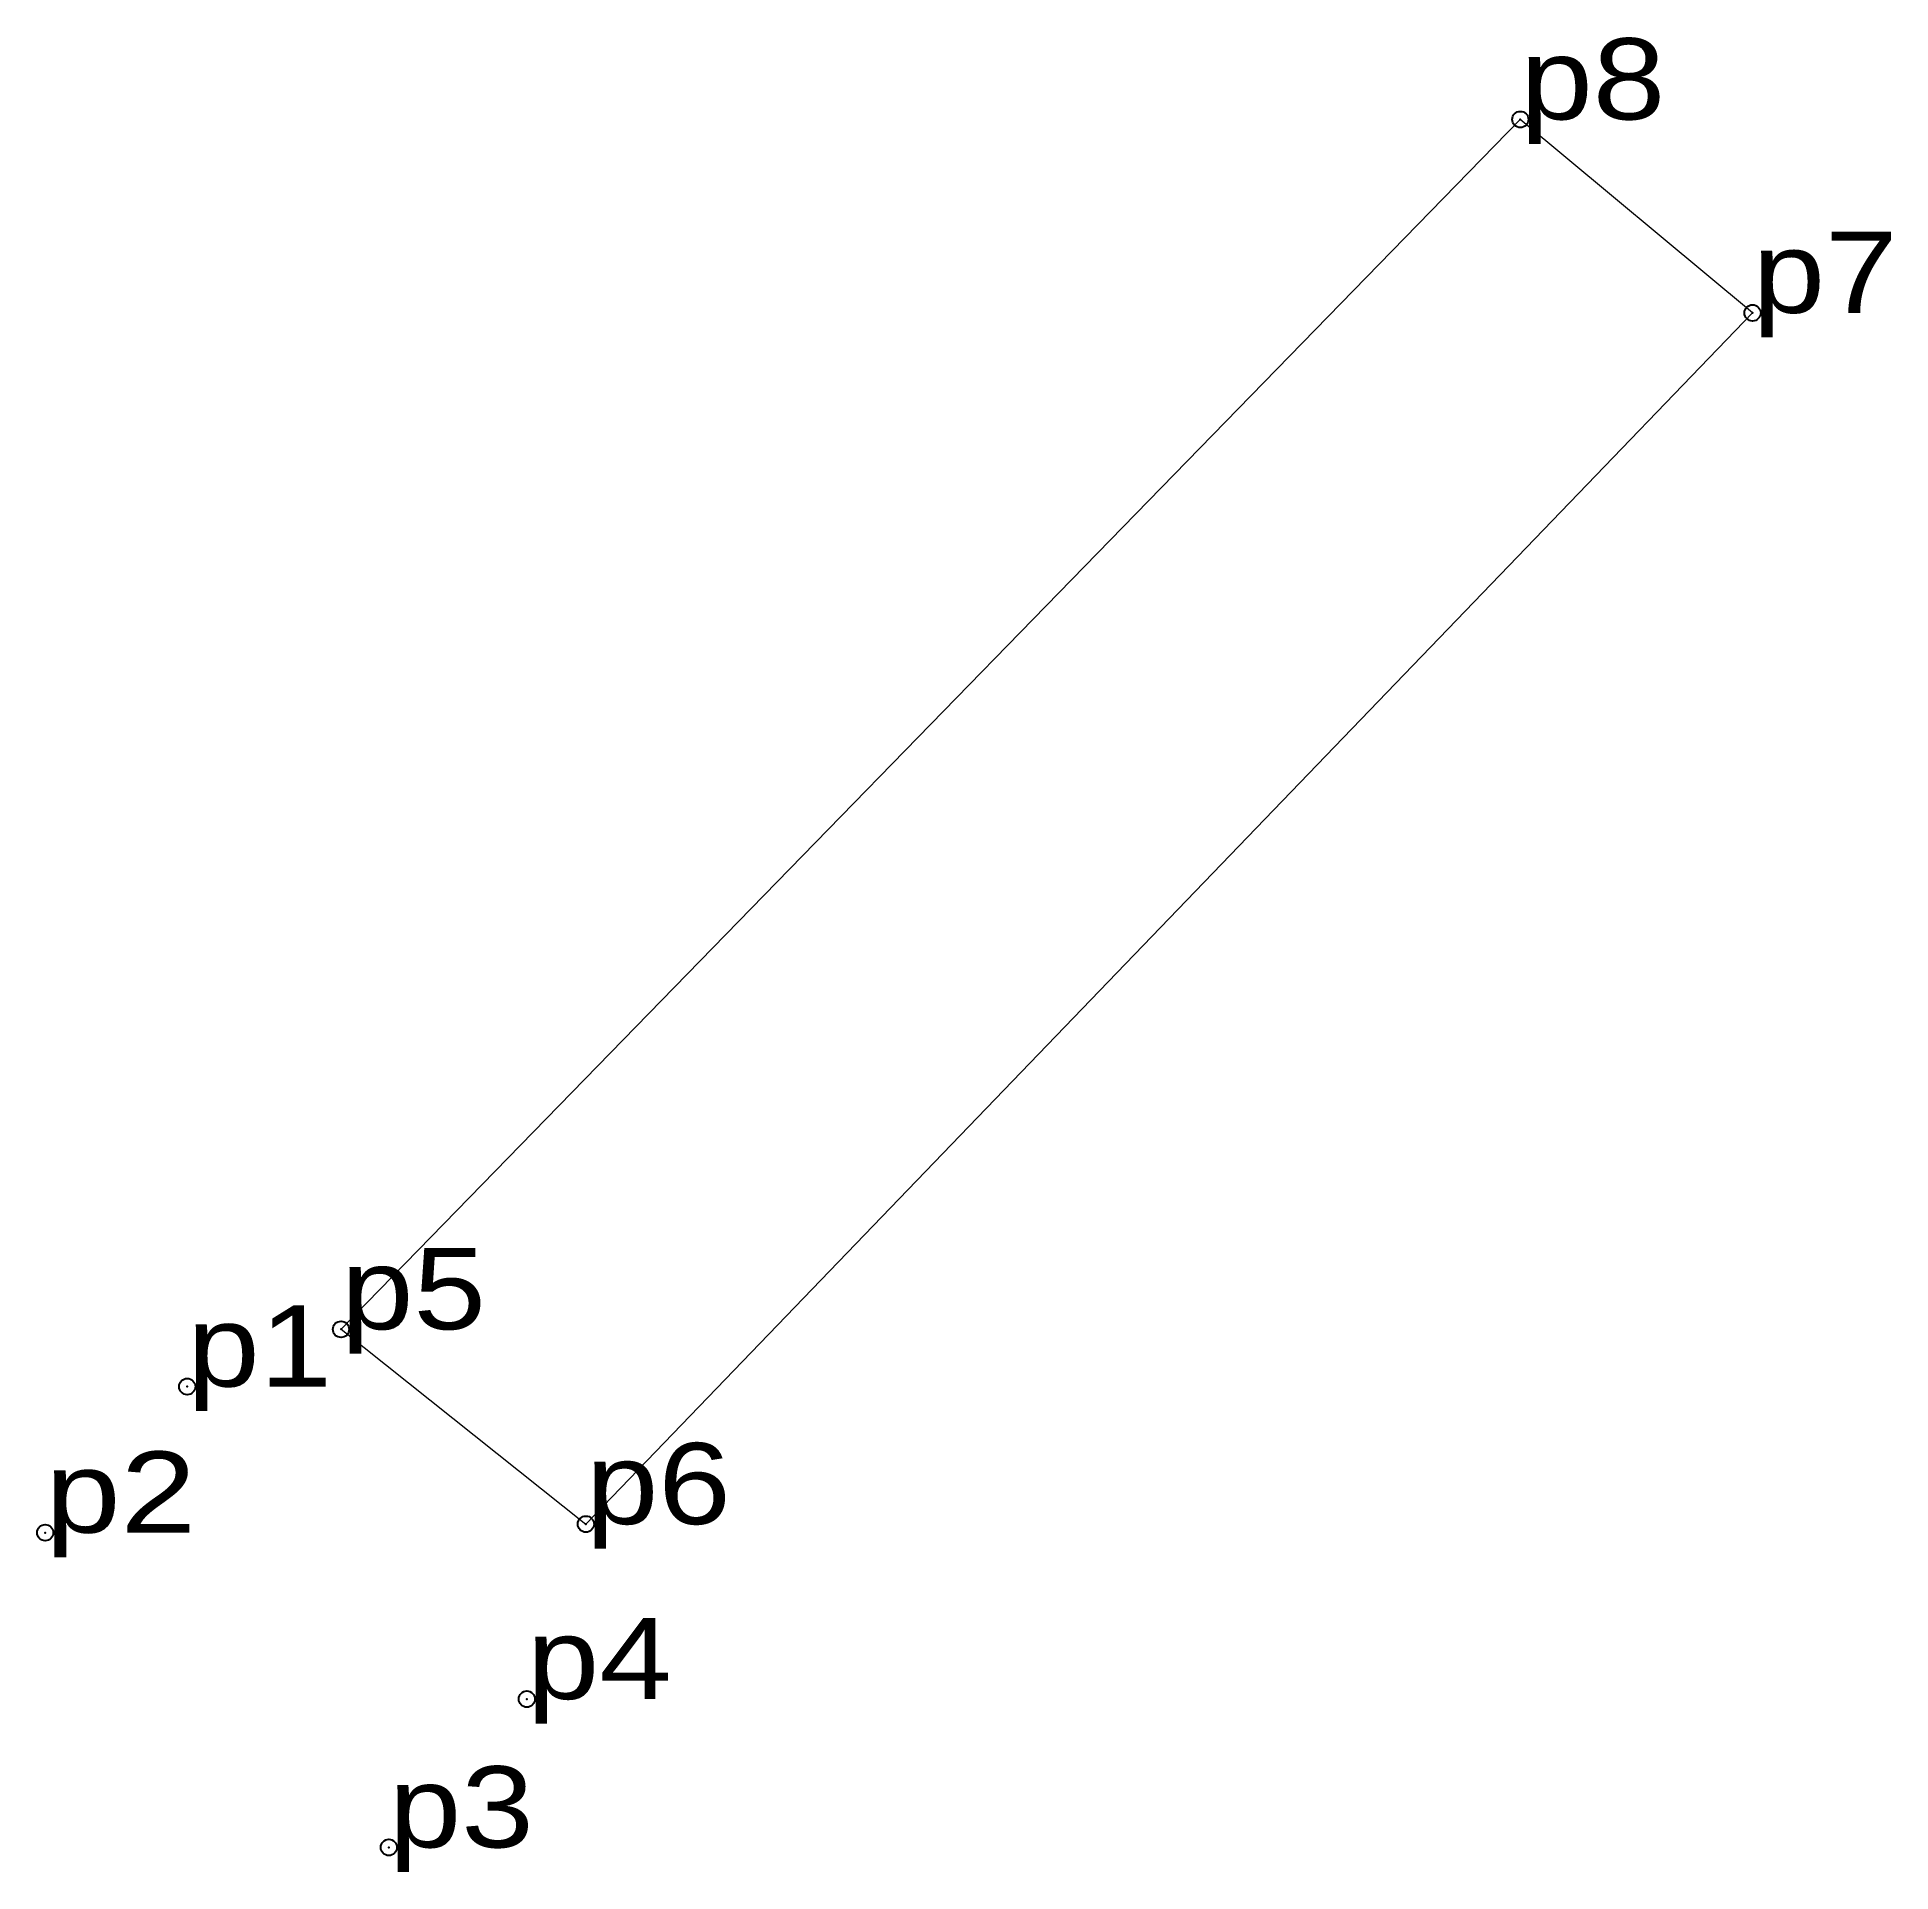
# Model space of a CAD drawing. Header units: metres. Extents: x 552647.6 to 552688.7, y 1839994.2 to 1840034.9.
import ezdxf

# ---------------------------------------------------------------- set-up
doc = ezdxf.new("R2010")
doc.units = ezdxf.units.M
doc.header["$LTSCALE"] = 0.72
doc.header["$PDMODE"] = 32
doc.header["$PDSIZE"] = 0.36
doc.layers.add('12', color=7, linetype='Continuous')
doc.layers.add('7', color=7, linetype='Continuous')
doc.layers.add('32', color=7, linetype='Continuous', lineweight=13)

msp = doc.modelspace()

# ---------------------------------------------------------------- linework, layer by layer
at = {"layer": '32'}
msp.add_lwpolyline([(552654.38, 1840006.24), (552659.81, 1840001.92), (552685.68, 1840028.78), (552680.53, 1840033.07)], close=True, dxfattribs=at)
at = {"layer": '7'}
for p in [(552680.53, 1840033.07), (552685.68, 1840028.78), (552654.38, 1840006.24), (552650.97, 1840004.97), (552647.82, 1840001.73), (552659.81, 1840001.92), (552658.5, 1839998.04), (552655.44, 1839994.75)]:
    msp.add_point(p, dxfattribs=at)

# ---------------------------------------------------------------- texts
at = {"layer": '12'}
for s, width, p in [('p8', 1.2, (552680.53, 1840033.07)), ('p7', 1.2, (552685.68, 1840028.78)), ('p5', 1.2, (552654.38, 1840006.24)), ('p1', 1.2, (552650.97, 1840004.97)), ('p2', 1.25, (552647.82, 1840001.73)), ('p6', 1.2, (552659.81, 1840001.92)), ('p4', 1.2, (552658.5, 1839998.04)), ('p3', 1.2, (552655.44, 1839994.75))]:
    msp.add_text(s, height=1.8, dxfattribs=dict(at, width=width)).set_placement(p)

doc.saveas('drawing.dxf')
